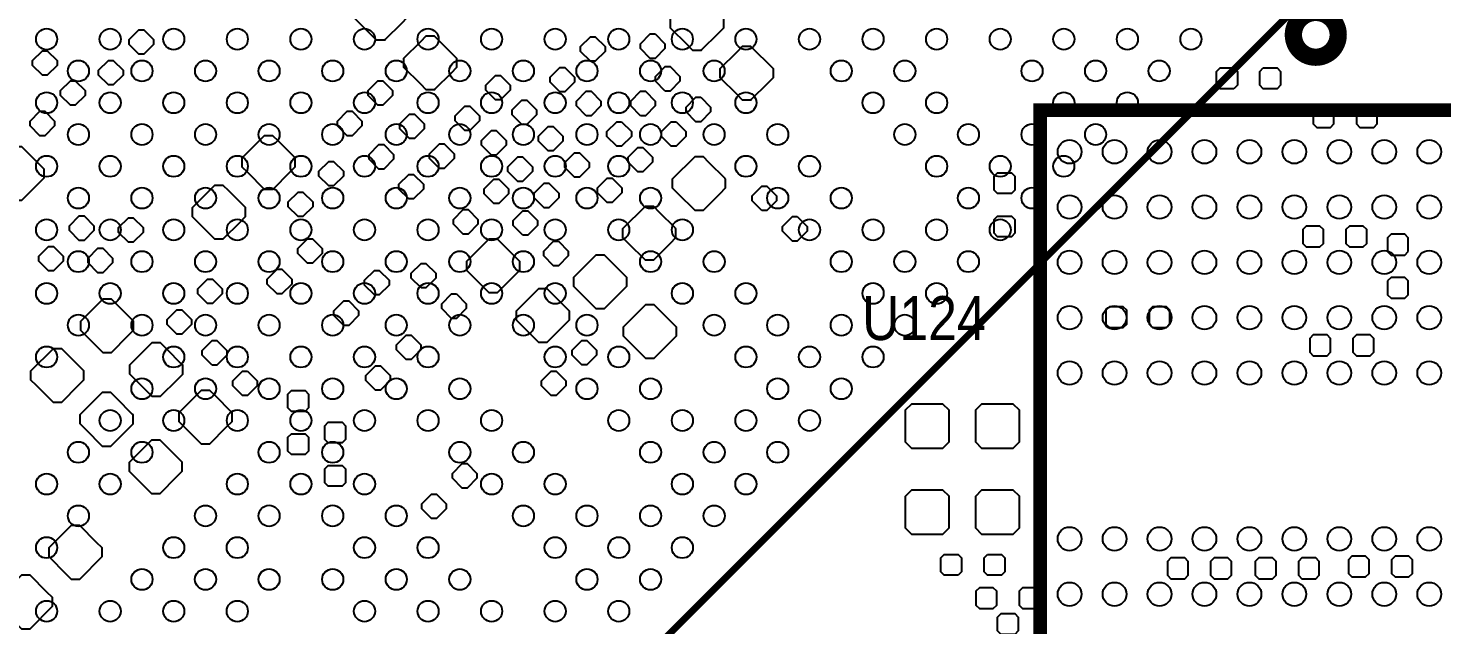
# Model space of a CAD drawing. Extents: x -2.3 to 87.1, y -2.6 to 56.
# Drawn here: x 27.19 to 47.62, y 20.16 to 28.79 of the extents above; entities that cross this region are included whole.
import ezdxf

# ---------------------------------------------------------------- set-up
doc = ezdxf.new("R2010")
doc.units = 0
doc.header["$MEASUREMENT"] = 0
for name, color, linetype in [('PG_SILKSCREEN_BOTTOM', 12, 'CONTINUOUS'), ('PG_SILKSCREEN_TOP', 254, 'CONTINUOUS'), ('PIN_BOTTOM', 1, 'CONTINUOUS'), ('PIN_TOP', 110, 'CONTINUOUS')]:
    doc.layers.add(name, color=color, linetype=linetype)

msp = doc.modelspace()

# ---------------------------------------------------------------- linework, layer by layer
at = {"layer": 'PG_SILKSCREEN_BOTTOM', "const_width": 0.100076}
msp.add_lwpolyline([(31.1277, 14.703501), (45.623455, 29.199256)], dxfattribs=at)
at = {"layer": 'PG_SILKSCREEN_BOTTOM', "const_width": 0.249936}
msp.add_lwpolyline([(46.126425, 28.696717, 1.000017), (45.478243, 28.696717, 0.999983), (46.126425, 28.696717)], format="xyb", dxfattribs=at)
at = {"layer": 'PG_SILKSCREEN_TOP', "const_width": 0.2}
msp.add_lwpolyline([(41.817696, 17.60601), (41.817696, 27.60599), (56.317744, 27.60599), (56.317744, 17.60601), (41.817696, 17.60601), (41.817696, 27.60599), (56.317744, 27.60599), (56.317744, 17.60601)], dxfattribs=at)
at = {"layer": 'PIN_BOTTOM'}
for points in [[(46.015504, 27.658212), (45.815504, 27.658212), (45.765491, 27.6082), (45.765491, 27.4082), (45.815504, 27.358188), (46.015504, 27.358188), (46.065516, 27.4082), (46.065516, 27.6082)], [(46.440496, 27.358188), (46.640496, 27.358188), (46.690509, 27.4082), (46.690509, 27.6082), (46.640496, 27.658212), (46.440496, 27.658212), (46.390484, 27.6082), (46.390484, 27.4082)], [(45.863104, 25.931012), (45.663104, 25.931012), (45.613091, 25.881), (45.613091, 25.681), (45.663104, 25.630988), (45.863104, 25.630988), (45.913116, 25.681), (45.913116, 25.881)], [(46.288096, 25.630988), (46.488096, 25.630988), (46.538109, 25.681), (46.538109, 25.881), (46.488096, 25.931012), (46.288096, 25.931012), (46.238084, 25.881), (46.238084, 25.681)], [(47.140012, 25.561696), (47.140012, 25.761696), (47.09, 25.811709), (46.89, 25.811709), (46.839988, 25.761696), (46.839988, 25.561696), (46.89, 25.511684), (47.09, 25.511684)], [(46.839988, 25.136704), (46.839988, 24.936704), (46.89, 24.886691), (47.09, 24.886691), (47.140012, 24.936704), (47.140012, 25.136704), (47.09, 25.186716), (46.89, 25.186716)], [(43.018304, 24.762612), (42.818304, 24.762612), (42.768291, 24.7126), (42.768291, 24.5126), (42.818304, 24.462588), (43.018304, 24.462588), (43.068316, 24.5126), (43.068316, 24.7126)], [(43.443296, 24.462588), (43.643296, 24.462588), (43.693309, 24.5126), (43.693309, 24.7126), (43.643296, 24.762612), (43.443296, 24.762612), (43.393284, 24.7126), (43.393284, 24.5126)], [(45.964704, 24.356212), (45.764704, 24.356212), (45.714691, 24.3062), (45.714691, 24.1062), (45.764704, 24.056188), (45.964704, 24.056188), (46.014716, 24.1062), (46.014716, 24.3062)], [(46.389696, 24.056188), (46.589696, 24.056188), (46.639709, 24.1062), (46.639709, 24.3062), (46.589696, 24.356212), (46.389696, 24.356212), (46.339684, 24.3062), (46.339684, 24.1062)], [(43.907304, 21.130412), (43.707304, 21.130412), (43.657291, 21.0804), (43.657291, 20.8804), (43.707304, 20.830388), (43.907304, 20.830388), (43.957316, 20.8804), (43.957316, 21.0804)], [(44.332296, 20.830388), (44.532296, 20.830388), (44.582309, 20.8804), (44.582309, 21.0804), (44.532296, 21.130412), (44.332296, 21.130412), (44.282284, 21.0804), (44.282284, 20.8804)], [(45.177304, 21.130412), (44.977304, 21.130412), (44.927291, 21.0804), (44.927291, 20.8804), (44.977304, 20.830388), (45.177304, 20.830388), (45.227316, 20.8804), (45.227316, 21.0804)], [(45.602296, 20.830388), (45.802296, 20.830388), (45.852309, 20.8804), (45.852309, 21.0804), (45.802296, 21.130412), (45.602296, 21.130412), (45.552284, 21.0804), (45.552284, 20.8804)], [(46.523504, 21.155812), (46.323504, 21.155812), (46.273491, 21.1058), (46.273491, 20.9058), (46.323504, 20.855788), (46.523504, 20.855788), (46.573516, 20.9058), (46.573516, 21.1058)], [(46.948496, 20.855788), (47.148496, 20.855788), (47.198509, 20.9058), (47.198509, 21.1058), (47.148496, 21.155812), (46.948496, 21.155812), (46.898484, 21.1058), (46.898484, 20.9058)], [(41.138704, 20.698612), (40.938704, 20.698612), (40.888691, 20.6486), (40.888691, 20.4486), (40.938704, 20.398588), (41.138704, 20.398588), (41.188716, 20.4486), (41.188716, 20.6486)], [(41.563696, 20.398588), (41.763696, 20.398588), (41.813709, 20.4486), (41.813709, 20.6486), (41.763696, 20.698612), (41.563696, 20.698612), (41.513684, 20.6486), (41.513684, 20.4486)]]:
    msp.add_lwpolyline(points, close=True, dxfattribs=at)
for centre in [(27.450821, 28.633674), (28.370047, 28.633674), (29.289273, 28.633674), (30.208474, 28.633674), (31.1277, 28.633674), (32.046926, 28.633674), (32.966127, 28.633674), (33.885353, 28.633674), (34.804579, 28.633674), (35.723805, 28.633674), (36.643005, 28.633674), (37.562231, 28.633674), (38.481457, 28.633674), (39.400861, 28.633496), (40.320062, 28.633496), (41.239465, 28.633674), (42.158691, 28.633674), (43.077917, 28.633674), (43.997118, 28.633674), (27.910434, 28.174061), (28.82966, 28.174061), (29.748861, 28.174061), (30.668087, 28.174061), (31.587313, 28.174061), (32.506539, 28.174061), (33.42574, 28.174061), (34.344966, 28.174061), (35.264192, 28.174061), (36.183392, 28.174061), (37.102618, 28.174061), (38.941248, 28.173883), (39.860449, 28.173883), (41.699078, 28.174061), (42.618304, 28.174061), (43.537505, 28.174061), (27.450821, 27.714473), (28.370047, 27.714473), (29.289273, 27.714473), (30.208474, 27.714473), (31.1277, 27.714473), (32.046926, 27.714473), (32.966127, 27.714473), (33.885353, 27.714473), (34.804579, 27.714473), (35.723805, 27.714473), (36.643005, 27.714473), (37.562231, 27.714473), (39.400861, 27.71427), (40.320062, 27.71427), (42.158691, 27.714473), (43.077917, 27.714473), (27.910434, 27.25486), (28.82966, 27.25486), (29.748861, 27.25486), (30.668087, 27.25486), (31.587313, 27.25486), (32.506539, 27.25486), (33.42574, 27.25486), (34.344966, 27.25486), (35.264192, 27.25486), (36.183392, 27.25486), (37.102618, 27.25486), (38.022022, 27.254683), (39.860449, 27.254683), (40.779675, 27.254683), (41.698901, 27.254683), (42.618304, 27.25486), (27.450821, 26.795247), (28.370047, 26.795247), (29.289273, 26.795247), (30.208474, 26.795247), (31.1277, 26.795247), (32.046926, 26.795247), (32.966127, 26.795247), (33.885353, 26.795247), (34.804579, 26.795247), (35.723805, 26.795247), (37.562409, 26.79507), (38.481635, 26.79507), (40.320062, 26.79507), (41.239288, 26.79507), (42.158514, 26.79507), (27.910434, 26.335634), (28.82966, 26.335634), (29.748861, 26.335634), (30.668087, 26.335634), (31.587313, 26.335634), (32.506539, 26.335634), (33.42574, 26.335634), (34.344966, 26.335634), (35.264192, 26.335634), (36.183392, 26.335634), (38.022022, 26.335457), (38.941248, 26.335457), (40.779675, 26.335457), (41.698901, 26.335457), (27.450821, 25.876021), (28.370047, 25.876021), (29.289273, 25.876021), (30.208474, 25.876021), (31.1277, 25.876021), (32.046926, 25.876021), (32.966127, 25.876021), (33.885353, 25.876021), (34.804579, 25.876021), (35.723805, 25.876021), (36.643183, 25.875844), (38.481635, 25.875844), (39.400861, 25.875844), (40.320062, 25.875844), (41.239288, 25.875844), (27.910434, 25.416408), (28.82966, 25.416408), (29.748861, 25.416408), (30.668087, 25.416408), (31.587313, 25.416408), (32.506539, 25.416408), (33.42574, 25.416408), (34.344966, 25.416408), (36.183595, 25.416231), (37.102796, 25.416231), (38.941248, 25.416231), (39.860449, 25.416231), (40.779675, 25.416231), (27.450821, 24.956795), (28.370047, 24.956795), (29.289273, 24.956795), (30.208474, 24.956795), (31.1277, 24.956795), (32.046926, 24.956795), (32.966127, 24.956795), (33.885353, 24.956795), (34.804579, 24.956795), (36.643183, 24.956618), (37.562409, 24.956618), (39.400861, 24.956618), (40.320062, 24.956618), (27.910434, 24.497208), (28.82966, 24.497208), (29.748861, 24.497208), (30.668087, 24.497208), (31.587313, 24.497208), (32.506539, 24.497208), (33.42574, 24.497208), (34.344966, 24.497208), (35.264369, 24.497005), (37.102796, 24.497005), (38.022022, 24.497005), (38.941248, 24.497005), (39.860449, 24.497005), (27.450644, 24.037417), (29.289273, 24.037595), (30.208474, 24.037595), (31.1277, 24.037595), (32.046926, 24.037595), (32.966127, 24.037595), (34.804756, 24.037417), (35.723982, 24.037417), (37.562409, 24.037417), (38.481635, 24.037417), (39.400861, 24.037417), (28.82966, 23.577982), (29.748861, 23.577982), (30.668087, 23.577982), (31.587313, 23.577982), (32.506539, 23.577982), (33.42574, 23.577982), (35.264369, 23.577804), (36.183595, 23.577804), (38.022022, 23.577804), (38.941248, 23.577804), (28.36987, 23.118191), (29.289273, 23.118369), (30.208474, 23.118369), (31.1277, 23.118369), (32.046926, 23.118369), (32.966127, 23.118369), (33.88553, 23.118191), (35.723982, 23.118191), (36.643183, 23.118191), (37.562409, 23.118191), (38.481635, 23.118191), (27.910257, 22.658578), (28.829483, 22.658578), (30.668087, 22.658756), (31.587313, 22.658756), (33.425917, 22.658578), (34.345143, 22.658578), (36.183595, 22.658578), (37.102796, 22.658578), (38.022022, 22.658578), (27.450644, 22.198965), (28.36987, 22.198965), (30.208474, 22.199143), (31.1277, 22.199143), (32.046926, 22.199143), (33.88553, 22.198965), (34.804756, 22.198965), (36.643183, 22.198965), (37.562409, 22.198965), (27.910257, 21.739352), (29.748683, 21.739352), (30.668087, 21.73953), (31.587313, 21.73953), (32.506717, 21.739352), (34.345143, 21.739352), (35.264369, 21.739352), (36.183595, 21.739352), (37.102796, 21.739352), (27.450644, 21.279739), (29.28907, 21.279739), (30.208296, 21.279739), (32.047104, 21.279739), (32.96633, 21.279739), (34.804756, 21.279739), (35.723982, 21.279739), (36.643183, 21.279739), (28.829483, 20.820151), (29.748683, 20.820151), (30.667909, 20.820151), (31.587491, 20.820151), (32.506717, 20.820151), (33.425917, 20.820151), (35.264369, 20.820151), (36.183595, 20.820151), (27.450644, 20.360538), (28.36987, 20.360538), (29.28907, 20.360538), (30.208296, 20.360538), (32.047104, 20.360538), (32.96633, 20.360538), (33.88553, 20.360538), (34.804756, 20.360538), (35.723982, 20.360538)]:
    msp.add_circle(centre, 0.1524, dxfattribs=at)
at = {"layer": 'PIN_TOP'}
for points in [[(32.351624, 28.633242), (32.585127, 28.866719), (32.666153, 28.94777), (32.666153, 29.073043), (32.342658, 29.396563), (32.216928, 29.396563), (32.136334, 29.315943), (32.136334, 29.315512), (31.893866, 29.073043), (31.893866, 28.947339), (32.136334, 28.70487), (32.215303, 28.625902), (32.344284, 28.625902)], [(36.926164, 28.483382), (37.159667, 28.716859), (37.240693, 28.79791), (37.240693, 28.923183), (36.917198, 29.246703), (36.791468, 29.246703), (36.710874, 29.166083), (36.710874, 29.165652), (36.468406, 28.923183), (36.468406, 28.797479), (36.710874, 28.55501), (36.789843, 28.476042), (36.918824, 28.476042)], [(28.644596, 28.628137), (28.786023, 28.769564), (28.856737, 28.769564), (28.998164, 28.628137), (28.998164, 28.557423), (28.856737, 28.415996), (28.786023, 28.415996), (28.644596, 28.557423)], [(33.070038, 27.914829), (33.30354, 28.148305), (33.384566, 28.229357), (33.384566, 28.35463), (33.061072, 28.678149), (32.935342, 28.678149), (32.854748, 28.59753), (32.854748, 28.597098), (32.612279, 28.35463), (32.612279, 28.228925), (32.854748, 27.986457), (32.933716, 27.907488), (33.062697, 27.907488)], [(35.172396, 28.526537), (35.313823, 28.667964), (35.384537, 28.667964), (35.525964, 28.526537), (35.525964, 28.455823), (35.384537, 28.314396), (35.313823, 28.314396), (35.172396, 28.455823)], [(36.248137, 28.708604), (36.389564, 28.567177), (36.389564, 28.496463), (36.248137, 28.355036), (36.177423, 28.355036), (36.035996, 28.496463), (36.035996, 28.567177), (36.177423, 28.708604)], [(27.247596, 28.323337), (27.389023, 28.464764), (27.459737, 28.464764), (27.601164, 28.323337), (27.601164, 28.252623), (27.459737, 28.111196), (27.389023, 28.111196), (27.247596, 28.252623)], [(37.644578, 27.764969), (37.87808, 27.998445), (37.959106, 28.079497), (37.959106, 28.20477), (37.635612, 28.528289), (37.509882, 28.528289), (37.429288, 28.44767), (37.429288, 28.447238), (37.186819, 28.20477), (37.186819, 28.079065), (37.429288, 27.836597), (37.508256, 27.757628), (37.637237, 27.757628)], [(28.556204, 28.115463), (28.414777, 27.974036), (28.344063, 27.974036), (28.202636, 28.115463), (28.202636, 28.186177), (28.344063, 28.327604), (28.414777, 28.327604), (28.556204, 28.186177)], [(35.084004, 28.013863), (34.942577, 27.872436), (34.871863, 27.872436), (34.730436, 28.013863), (34.730436, 28.084577), (34.871863, 28.226004), (34.942577, 28.226004), (35.084004, 28.084577)], [(36.395863, 27.882596), (36.254436, 28.024023), (36.254436, 28.094737), (36.395863, 28.236164), (36.466577, 28.236164), (36.608004, 28.094737), (36.608004, 28.024023), (36.466577, 27.882596)], [(44.618504, 27.916988), (44.418504, 27.916988), (44.368491, 27.967), (44.368491, 28.167), (44.418504, 28.217012), (44.618504, 28.217012), (44.668516, 28.167), (44.668516, 27.967)], [(45.043496, 28.217012), (45.243496, 28.217012), (45.293509, 28.167), (45.293509, 27.967), (45.243496, 27.916988), (45.043496, 27.916988), (44.993484, 27.967), (44.993484, 28.167)], [(27.653996, 27.891537), (27.795423, 28.032964), (27.866137, 28.032964), (28.007564, 27.891537), (28.007564, 27.820823), (27.866137, 27.679396), (27.795423, 27.679396), (27.653996, 27.820823)], [(32.098996, 27.891537), (32.240423, 28.032964), (32.311137, 28.032964), (32.452564, 27.891537), (32.452564, 27.820823), (32.311137, 27.679396), (32.240423, 27.679396), (32.098996, 27.820823)], [(33.800796, 27.967737), (33.942223, 28.109164), (34.012937, 28.109164), (34.154364, 27.967737), (34.154364, 27.897023), (34.012937, 27.755596), (33.942223, 27.755596), (33.800796, 27.897023)], [(35.252863, 27.526996), (35.111436, 27.668423), (35.111436, 27.739137), (35.252863, 27.880564), (35.323577, 27.880564), (35.465004, 27.739137), (35.465004, 27.668423), (35.323577, 27.526996)], [(36.040263, 27.526996), (35.898836, 27.668423), (35.898836, 27.739137), (36.040263, 27.880564), (36.110977, 27.880564), (36.252404, 27.739137), (36.252404, 27.668423), (36.110977, 27.526996)], [(27.565604, 27.378863), (27.424177, 27.237436), (27.353463, 27.237436), (27.212036, 27.378863), (27.212036, 27.449577), (27.353463, 27.591004), (27.424177, 27.591004), (27.565604, 27.449577)], [(32.010604, 27.378863), (31.869177, 27.237436), (31.798463, 27.237436), (31.657036, 27.378863), (31.657036, 27.449577), (31.798463, 27.591004), (31.869177, 27.591004), (32.010604, 27.449577)], [(33.712404, 27.455063), (33.570977, 27.313636), (33.500263, 27.313636), (33.358836, 27.455063), (33.358836, 27.525777), (33.500263, 27.667204), (33.570977, 27.667204), (33.712404, 27.525777)], [(34.181796, 27.612137), (34.323223, 27.753564), (34.393937, 27.753564), (34.535364, 27.612137), (34.535364, 27.541423), (34.393937, 27.399996), (34.323223, 27.399996), (34.181796, 27.541423)], [(36.908537, 27.794204), (37.049964, 27.652777), (37.049964, 27.582063), (36.908537, 27.440636), (36.837823, 27.440636), (36.696396, 27.582063), (36.696396, 27.652777), (36.837823, 27.794204)], [(32.556196, 27.408937), (32.697623, 27.550364), (32.768337, 27.550364), (32.909764, 27.408937), (32.909764, 27.338223), (32.768337, 27.196796), (32.697623, 27.196796), (32.556196, 27.338223)], [(35.765537, 27.438604), (35.906964, 27.297177), (35.906964, 27.226463), (35.765537, 27.085036), (35.694823, 27.085036), (35.553396, 27.226463), (35.553396, 27.297177), (35.694823, 27.438604)], [(36.552937, 27.438604), (36.694364, 27.297177), (36.694364, 27.226463), (36.552937, 27.085036), (36.482223, 27.085036), (36.340796, 27.226463), (36.340796, 27.297177), (36.482223, 27.438604)], [(31.038571, 26.923238), (30.805095, 27.15674), (30.724043, 27.237766), (30.59877, 27.237766), (30.275251, 26.914272), (30.275251, 26.788542), (30.35587, 26.707948), (30.356302, 26.707948), (30.59877, 26.465479), (30.724475, 26.465479), (30.966943, 26.707948), (31.045912, 26.786916), (31.045912, 26.915897)], [(34.093404, 27.099463), (33.951977, 26.958036), (33.881263, 26.958036), (33.739836, 27.099463), (33.739836, 27.170177), (33.881263, 27.311604), (33.951977, 27.311604), (34.093404, 27.170177)], [(34.562796, 27.231137), (34.704223, 27.372564), (34.774937, 27.372564), (34.916364, 27.231137), (34.916364, 27.160423), (34.774937, 27.018996), (34.704223, 27.018996), (34.562796, 27.160423)], [(27.101038, 26.314629), (27.33454, 26.548105), (27.415566, 26.629157), (27.415566, 26.75443), (27.092072, 27.077949), (26.966342, 27.077949), (26.885748, 26.99733), (26.885748, 26.996898), (26.643279, 26.75443), (26.643279, 26.628725), (26.885748, 26.386257), (26.964716, 26.307288), (27.093697, 26.307288)], [(32.467804, 26.896263), (32.326377, 26.754836), (32.255663, 26.754836), (32.114236, 26.896263), (32.114236, 26.966977), (32.255663, 27.108404), (32.326377, 27.108404), (32.467804, 26.966977)], [(32.987996, 26.977137), (33.129423, 27.118564), (33.200137, 27.118564), (33.341564, 26.977137), (33.341564, 26.906423), (33.200137, 26.764996), (33.129423, 26.764996), (32.987996, 26.906423)], [(34.943796, 26.850137), (35.085223, 26.991564), (35.155937, 26.991564), (35.297364, 26.850137), (35.297364, 26.779423), (35.155937, 26.637996), (35.085223, 26.637996), (34.943796, 26.779423)], [(35.858196, 26.926337), (35.999623, 27.067764), (36.070337, 27.067764), (36.211764, 26.926337), (36.211764, 26.855623), (36.070337, 26.714196), (35.999623, 26.714196), (35.858196, 26.855623)], [(31.387796, 26.723137), (31.529223, 26.864564), (31.599937, 26.864564), (31.741364, 26.723137), (31.741364, 26.652423), (31.599937, 26.510996), (31.529223, 26.510996), (31.387796, 26.652423)], [(34.474404, 26.718463), (34.332977, 26.577036), (34.262263, 26.577036), (34.120836, 26.718463), (34.120836, 26.789177), (34.262263, 26.930604), (34.332977, 26.930604), (34.474404, 26.789177)], [(37.261571, 26.618438), (37.028095, 26.85194), (36.947043, 26.932966), (36.82177, 26.932966), (36.498251, 26.609472), (36.498251, 26.483742), (36.57887, 26.403148), (36.579302, 26.403148), (36.82177, 26.160679), (36.947475, 26.160679), (37.189943, 26.403148), (37.268912, 26.482116), (37.268912, 26.611097)], [(32.899604, 26.464463), (32.758177, 26.323036), (32.687463, 26.323036), (32.546036, 26.464463), (32.546036, 26.535177), (32.687463, 26.676604), (32.758177, 26.676604), (32.899604, 26.535177)], [(33.775396, 26.469137), (33.916823, 26.610564), (33.987537, 26.610564), (34.128964, 26.469137), (34.128964, 26.398423), (33.987537, 26.256996), (33.916823, 26.256996), (33.775396, 26.398423)], [(35.769804, 26.413663), (35.628377, 26.272236), (35.557663, 26.272236), (35.416236, 26.413663), (35.416236, 26.484377), (35.557663, 26.625804), (35.628377, 26.625804), (35.769804, 26.484377)], [(41.150388, 26.450696), (41.150388, 26.650696), (41.2004, 26.700709), (41.4004, 26.700709), (41.450412, 26.650696), (41.450412, 26.450696), (41.4004, 26.400684), (41.2004, 26.400684)], [(30.320158, 26.204824), (30.086681, 26.438327), (30.00563, 26.519353), (29.880357, 26.519353), (29.556837, 26.195858), (29.556837, 26.070128), (29.637457, 25.989534), (29.637888, 25.989534), (29.880357, 25.747066), (30.006061, 25.747066), (30.24853, 25.989534), (30.327498, 26.068503), (30.327498, 26.197484)], [(31.299404, 26.210463), (31.157977, 26.069036), (31.087263, 26.069036), (30.945836, 26.210463), (30.945836, 26.281177), (31.087263, 26.422604), (31.157977, 26.422604), (31.299404, 26.281177)], [(34.855404, 26.337463), (34.713977, 26.196036), (34.643263, 26.196036), (34.501836, 26.337463), (34.501836, 26.408177), (34.643263, 26.549604), (34.713977, 26.549604), (34.855404, 26.408177)], [(37.792863, 26.155396), (37.651436, 26.296823), (37.651436, 26.367537), (37.792863, 26.508964), (37.863577, 26.508964), (38.005004, 26.367537), (38.005004, 26.296823), (37.863577, 26.155396)], [(33.687004, 25.956463), (33.545577, 25.815036), (33.474863, 25.815036), (33.333436, 25.956463), (33.333436, 26.027177), (33.474863, 26.168604), (33.545577, 26.168604), (33.687004, 26.027177)], [(36.543158, 25.900024), (36.309681, 26.133527), (36.22863, 26.214553), (36.103357, 26.214553), (35.779837, 25.891058), (35.779837, 25.765328), (35.860457, 25.684734), (35.860888, 25.684734), (36.103357, 25.442266), (36.229061, 25.442266), (36.47153, 25.684734), (36.550498, 25.763703), (36.550498, 25.892684)], [(27.780996, 25.935737), (27.922423, 26.077164), (27.993137, 26.077164), (28.134564, 25.935737), (28.134564, 25.865023), (27.993137, 25.723596), (27.922423, 25.723596), (27.780996, 25.865023)], [(28.492196, 25.910337), (28.633623, 26.051764), (28.704337, 26.051764), (28.845764, 25.910337), (28.845764, 25.839623), (28.704337, 25.698196), (28.633623, 25.698196), (28.492196, 25.839623)], [(34.338463, 25.799796), (34.197036, 25.941223), (34.197036, 26.011937), (34.338463, 26.153364), (34.409177, 26.153364), (34.550604, 26.011937), (34.550604, 25.941223), (34.409177, 25.799796)], [(38.305537, 26.067004), (38.446964, 25.925577), (38.446964, 25.854863), (38.305537, 25.713436), (38.234823, 25.713436), (38.093396, 25.854863), (38.093396, 25.925577), (38.234823, 26.067004)], [(41.450412, 26.025704), (41.450412, 25.825704), (41.4004, 25.775691), (41.2004, 25.775691), (41.150388, 25.825704), (41.150388, 26.025704), (41.2004, 26.075716), (41.4004, 26.075716)], [(27.692604, 25.423063), (27.551177, 25.281636), (27.480463, 25.281636), (27.339036, 25.423063), (27.339036, 25.493777), (27.480463, 25.635204), (27.551177, 25.635204), (27.692604, 25.493777)], [(28.403804, 25.397663), (28.262377, 25.256236), (28.191663, 25.256236), (28.050236, 25.397663), (28.050236, 25.468377), (28.191663, 25.609804), (28.262377, 25.609804), (28.403804, 25.468377)], [(31.082996, 25.605537), (31.224423, 25.746964), (31.295137, 25.746964), (31.436564, 25.605537), (31.436564, 25.534823), (31.295137, 25.393396), (31.224423, 25.393396), (31.082996, 25.534823)], [(33.836102, 25.732511), (33.6026, 25.499035), (33.521574, 25.417983), (33.521574, 25.29271), (33.845068, 24.969191), (33.970798, 24.969191), (34.051392, 25.04981), (34.051392, 25.050242), (34.293861, 25.29271), (34.293861, 25.418415), (34.051392, 25.660883), (33.972424, 25.739852), (33.843443, 25.739852)], [(34.851137, 25.711404), (34.992564, 25.569977), (34.992564, 25.499263), (34.851137, 25.357836), (34.780423, 25.357836), (34.638996, 25.499263), (34.638996, 25.569977), (34.780423, 25.711404)], [(32.865263, 25.037796), (32.723836, 25.179223), (32.723836, 25.249937), (32.865263, 25.391364), (32.935977, 25.391364), (33.077404, 25.249937), (33.077404, 25.179223), (32.935977, 25.037796)], [(35.382962, 25.501371), (35.14946, 25.267895), (35.068434, 25.186843), (35.068434, 25.06157), (35.391928, 24.738051), (35.517658, 24.738051), (35.598252, 24.81867), (35.598252, 24.819102), (35.840721, 25.06157), (35.840721, 25.187275), (35.598252, 25.429743), (35.519284, 25.508712), (35.390303, 25.508712)], [(29.635196, 25.021337), (29.776623, 25.162764), (29.847337, 25.162764), (29.988764, 25.021337), (29.988764, 24.950623), (29.847337, 24.809196), (29.776623, 24.809196), (29.635196, 24.950623)], [(30.994604, 25.092863), (30.853177, 24.951436), (30.782463, 24.951436), (30.641036, 25.092863), (30.641036, 25.163577), (30.782463, 25.305004), (30.853177, 25.305004), (30.994604, 25.163577)], [(32.048196, 25.148337), (32.189623, 25.289764), (32.260337, 25.289764), (32.401764, 25.148337), (32.401764, 25.077623), (32.260337, 24.936196), (32.189623, 24.936196), (32.048196, 25.077623)], [(33.377937, 24.949404), (33.519364, 24.807977), (33.519364, 24.737263), (33.377937, 24.595836), (33.307223, 24.595836), (33.165796, 24.737263), (33.165796, 24.807977), (33.307223, 24.949404)], [(34.554516, 25.014098), (34.321013, 24.780621), (34.239987, 24.69957), (34.239987, 24.574297), (34.563482, 24.250777), (34.689212, 24.250777), (34.769806, 24.331397), (34.769806, 24.331828), (35.012274, 24.574297), (35.012274, 24.700001), (34.769806, 24.94247), (34.690837, 25.021438), (34.561856, 25.021438)], [(28.701771, 24.561038), (28.468295, 24.79454), (28.387243, 24.875566), (28.26197, 24.875566), (27.938451, 24.552072), (27.938451, 24.426342), (28.01907, 24.345748), (28.019502, 24.345748), (28.26197, 24.103279), (28.387675, 24.103279), (28.630143, 24.345748), (28.709112, 24.424716), (28.709112, 24.553697)], [(31.959804, 24.635663), (31.818377, 24.494236), (31.747663, 24.494236), (31.606236, 24.635663), (31.606236, 24.706377), (31.747663, 24.847804), (31.818377, 24.847804), (31.959804, 24.706377)], [(36.101376, 24.782958), (35.867873, 24.549481), (35.786847, 24.46843), (35.786847, 24.343157), (36.110342, 24.019637), (36.236072, 24.019637), (36.316666, 24.100257), (36.316666, 24.100688), (36.559134, 24.343157), (36.559134, 24.468861), (36.316666, 24.71133), (36.237697, 24.790298), (36.108716, 24.790298)], [(29.546804, 24.508663), (29.405377, 24.367236), (29.334663, 24.367236), (29.193236, 24.508663), (29.193236, 24.579377), (29.334663, 24.720804), (29.405377, 24.720804), (29.546804, 24.579377)], [(32.507936, 24.211077), (32.649363, 24.352504), (32.720077, 24.352504), (32.861504, 24.211077), (32.861504, 24.140363), (32.720077, 23.998936), (32.649363, 23.998936), (32.507936, 24.140363)], [(27.983358, 23.842624), (27.749881, 24.076127), (27.66883, 24.157153), (27.543557, 24.157153), (27.220037, 23.833658), (27.220037, 23.707928), (27.300657, 23.627334), (27.301088, 23.627334), (27.543557, 23.384866), (27.669261, 23.384866), (27.91173, 23.627334), (27.990698, 23.706303), (27.990698, 23.835284)], [(29.412971, 23.926038), (29.179495, 24.15954), (29.098443, 24.240566), (28.97317, 24.240566), (28.649651, 23.917072), (28.649651, 23.791342), (28.73027, 23.710748), (28.730702, 23.710748), (28.97317, 23.468279), (29.098875, 23.468279), (29.341343, 23.710748), (29.420312, 23.789716), (29.420312, 23.918697)], [(29.842663, 23.920196), (29.701236, 24.061623), (29.701236, 24.132337), (29.842663, 24.273764), (29.913377, 24.273764), (30.054804, 24.132337), (30.054804, 24.061623), (29.913377, 23.920196)], [(35.047936, 24.134877), (35.189363, 24.276304), (35.260077, 24.276304), (35.401504, 24.134877), (35.401504, 24.064163), (35.260077, 23.922736), (35.189363, 23.922736), (35.047936, 24.064163)], [(30.355337, 23.831804), (30.496764, 23.690377), (30.496764, 23.619663), (30.355337, 23.478236), (30.284623, 23.478236), (30.143196, 23.619663), (30.143196, 23.690377), (30.284623, 23.831804)], [(32.419544, 23.698403), (32.278117, 23.556976), (32.207403, 23.556976), (32.065976, 23.698403), (32.065976, 23.769117), (32.207403, 23.910544), (32.278117, 23.910544), (32.419544, 23.769117)], [(34.959544, 23.622203), (34.818117, 23.480776), (34.747403, 23.480776), (34.605976, 23.622203), (34.605976, 23.692917), (34.747403, 23.834344), (34.818117, 23.834344), (34.959544, 23.692917)], [(28.694558, 23.207624), (28.461081, 23.441127), (28.38003, 23.522153), (28.254757, 23.522153), (27.931237, 23.198658), (27.931237, 23.072928), (28.011857, 22.992334), (28.012288, 22.992334), (28.254757, 22.749866), (28.380461, 22.749866), (28.62293, 22.992334), (28.701898, 23.071303), (28.701898, 23.200284)], [(30.124171, 23.240238), (29.890695, 23.47374), (29.809643, 23.554766), (29.68437, 23.554766), (29.360851, 23.231272), (29.360851, 23.105542), (29.44147, 23.024948), (29.441902, 23.024948), (29.68437, 22.782479), (29.810075, 22.782479), (30.052543, 23.024948), (30.131512, 23.103916), (30.131512, 23.232897)], [(30.939588, 23.301096), (30.939588, 23.501096), (30.9896, 23.551109), (31.1896, 23.551109), (31.239612, 23.501096), (31.239612, 23.301096), (31.1896, 23.251084), (30.9896, 23.251084)], [(40.5003, 22.8219), (40.5003, 23.1521), (40.5003, 23.266705), (40.411705, 23.3553), (39.9542, 23.3553), (39.8653, 23.2664), (39.8653, 23.152405), (39.865605, 23.1521), (39.865605, 22.8092), (39.954505, 22.7203), (40.297405, 22.7203), (40.409089, 22.7203), (40.5003, 22.811511)], [(41.5163, 22.8219), (41.5163, 23.1521), (41.5163, 23.266705), (41.427705, 23.3553), (40.9702, 23.3553), (40.8813, 23.2664), (40.8813, 23.152405), (40.881605, 23.1521), (40.881605, 22.8092), (40.970505, 22.7203), (41.313405, 22.7203), (41.425089, 22.7203), (41.5163, 22.811511)], [(31.239612, 22.876104), (31.239612, 22.676104), (31.1896, 22.626091), (30.9896, 22.626091), (30.939588, 22.676104), (30.939588, 22.876104), (30.9896, 22.926116), (31.1896, 22.926116)], [(31.472988, 22.843896), (31.472988, 23.043896), (31.523, 23.093909), (31.723, 23.093909), (31.773012, 23.043896), (31.773012, 22.843896), (31.723, 22.793884), (31.523, 22.793884)], [(29.405758, 22.521824), (29.172281, 22.755327), (29.09123, 22.836353), (28.965957, 22.836353), (28.642437, 22.512858), (28.642437, 22.387128), (28.723057, 22.306534), (28.723488, 22.306534), (28.965957, 22.064066), (29.091661, 22.064066), (29.33413, 22.306534), (29.413098, 22.385503), (29.413098, 22.514484)], [(33.318196, 22.354337), (33.459623, 22.495764), (33.530337, 22.495764), (33.671764, 22.354337), (33.671764, 22.283623), (33.530337, 22.142196), (33.459623, 22.142196), (33.318196, 22.283623)], [(31.773012, 22.418904), (31.773012, 22.218904), (31.723, 22.168891), (31.523, 22.168891), (31.472988, 22.218904), (31.472988, 22.418904), (31.523, 22.468916), (31.723, 22.468916)], [(40.5003, 21.5773), (40.5003, 21.9075), (40.5003, 22.022105), (40.411705, 22.1107), (39.9542, 22.1107), (39.8653, 22.0218), (39.8653, 21.907805), (39.865605, 21.9075), (39.865605, 21.5646), (39.954505, 21.4757), (40.297405, 21.4757), (40.409089, 21.4757), (40.5003, 21.566911)], [(41.5163, 21.5773), (41.5163, 21.9075), (41.5163, 22.022105), (41.427705, 22.1107), (40.9702, 22.1107), (40.8813, 22.0218), (40.8813, 21.907805), (40.881605, 21.9075), (40.881605, 21.5646), (40.970505, 21.4757), (41.313405, 21.4757), (41.425089, 21.4757), (41.5163, 21.566911)], [(33.229804, 21.841663), (33.088377, 21.700236), (33.017663, 21.700236), (32.876236, 21.841663), (32.876236, 21.912377), (33.017663, 22.053804), (33.088377, 22.053804), (33.229804, 21.912377)], [(27.490242, 21.140776), (27.723719, 20.907273), (27.80477, 20.826247), (27.930043, 20.826247), (28.253563, 21.149742), (28.253563, 21.275472), (28.172943, 21.356066), (28.172512, 21.356066), (27.930043, 21.598534), (27.804339, 21.598534), (27.56187, 21.356066), (27.482902, 21.277097), (27.482902, 21.148116)], [(40.630704, 20.881188), (40.430704, 20.881188), (40.380691, 20.9312), (40.380691, 21.1312), (40.430704, 21.181212), (40.630704, 21.181212), (40.680716, 21.1312), (40.680716, 20.9312)], [(41.055696, 21.181212), (41.255696, 21.181212), (41.305709, 21.1312), (41.305709, 20.9312), (41.255696, 20.881188), (41.055696, 20.881188), (41.005684, 20.9312), (41.005684, 21.1312)], [(26.771829, 20.422362), (27.005305, 20.18886), (27.086357, 20.107834), (27.21163, 20.107834), (27.535149, 20.431328), (27.535149, 20.557058), (27.45453, 20.637652), (27.454098, 20.637652), (27.21163, 20.880121), (27.085925, 20.880121), (26.843457, 20.637652), (26.764488, 20.558684), (26.764488, 20.429703)], [(41.201188, 20.075296), (41.201188, 20.275296), (41.2512, 20.325309), (41.4512, 20.325309), (41.501212, 20.275296), (41.501212, 20.075296), (41.4512, 20.025284), (41.2512, 20.025284)]]:
    msp.add_lwpolyline(points, close=True, dxfattribs=at)
for centre in [(42.242715, 27.005991), (42.892726, 27.005991), (43.542712, 27.005991), (44.192723, 27.005991), (44.842709, 27.005991), (45.492721, 27.005991), (46.142732, 27.005991), (46.792718, 27.005991), (47.44273, 27.005991), (42.242715, 26.205993), (42.892726, 26.205993), (43.542712, 26.205993), (44.192723, 26.205993), (44.842709, 26.205993), (45.492721, 26.205993), (46.142732, 26.205993), (46.792718, 26.205993), (47.44273, 26.205993), (42.242715, 25.405994), (42.892726, 25.405994), (43.542712, 25.405994), (44.192723, 25.405994), (44.842709, 25.405994), (45.492721, 25.405994), (46.142732, 25.405994), (46.792718, 25.405994), (47.44273, 25.405994), (42.242715, 24.605996), (42.892726, 24.605996), (43.542712, 24.605996), (44.192723, 24.605996), (44.842709, 24.605996), (45.492721, 24.605996), (46.142732, 24.605996), (46.792718, 24.605996), (47.44273, 24.605996), (42.242715, 23.805998), (42.892726, 23.805998), (43.542712, 23.805998), (44.192723, 23.805998), (44.842709, 23.805998), (45.492721, 23.805998), (46.142732, 23.805998), (46.792718, 23.805998), (47.44273, 23.805998), (42.242715, 21.406002), (42.892726, 21.406002), (43.542712, 21.406002), (44.192723, 21.406002), (44.842709, 21.406002), (45.492721, 21.406002), (46.142732, 21.406002), (46.792718, 21.406002), (47.44273, 21.406002), (42.242715, 20.606004), (42.892726, 20.606004), (43.542712, 20.606004), (44.192723, 20.606004), (44.842709, 20.606004), (45.492721, 20.606004), (46.142732, 20.606004), (46.792718, 20.606004), (47.44273, 20.606004)]:
    msp.add_circle(centre, 0.17145, dxfattribs=at)

# ---------------------------------------------------------------- texts
at = {"layer": 'PG_SILKSCREEN_TOP', "width": 0.88}
msp.add_text('U124', height=0.635, dxfattribs=at).set_placement((39.243, 24.2824))

doc.saveas('drawing.dxf')
